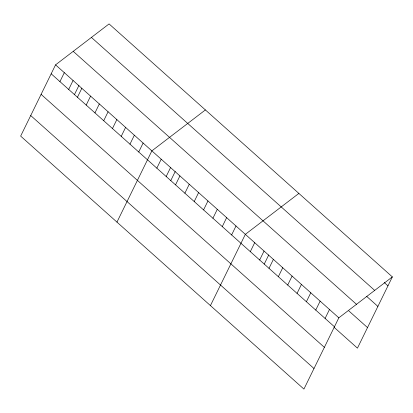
<?xml version="1.0" encoding="UTF-8"?>
<svg xmlns="http://www.w3.org/2000/svg" width="413" height="413" viewBox="0 0 413 413"><rect width="100%" height="100%" fill="white"/><g stroke="black" fill="none" stroke-linecap="round" stroke-linejoin="round"><path stroke-width="0.62" d="M55.559 64.851L20.65 136.104L303.922 389.082L338.825 317.824L392.35 276.896L109.078 23.918L55.559 64.851L338.825 317.824M59.931 81.619L64.314 72.667M68.687 89.44L73.07 80.489M74.454 94.603L78.929 85.465M77.443 97.256L81.826 88.31M86.198 105.078L90.581 96.126M94.954 112.894L99.337 103.947M103.709 120.715L108.092 111.768M112.465 128.536L116.848 119.584M121.221 136.352L125.604 127.405M129.976 144.173L134.359 135.221M138.732 151.989L143.115 143.043M116.962 222.117L151.87 150.864L205.39 109.93M156.832 168.158L161.22 159.211M166.181 176.506L170.564 167.559M170.765 180.615L175.241 171.478M175.53 184.854L179.913 175.907M184.879 193.201L189.262 184.255M194.224 201.549L198.607 192.603M203.573 209.902L207.956 200.95M212.922 218.25L217.305 209.298M222.266 226.598L226.654 217.646M231.616 234.945L235.999 225.994M210.439 305.599L245.348 234.341L298.873 193.413M250.314 251.641L254.697 242.689M259.658 259.989L264.046 251.042M264.243 264.098L268.718 254.96M269.008 268.336L273.391 259.39M278.357 276.684L282.74 267.738M287.706 285.032L292.089 276.085M297.05 293.38L301.438 284.433M306.4 301.727L310.782 292.781M315.749 310.075L320.132 301.129M325.098 318.428L329.481 309.476M392.35 276.896L357.441 348.149L334.071 327.277M384.224 282.502L387.967 285.842M91.418 37.428L374.689 290.401M366.677 296.384L377.895 306.405M73.22 51.341L356.491 304.319M348.82 310.891L367.513 327.586M51.176 73.798L334.442 326.776M41.099 94.36L324.37 347.333M30.722 115.547L313.994 368.52"/></g></svg>
